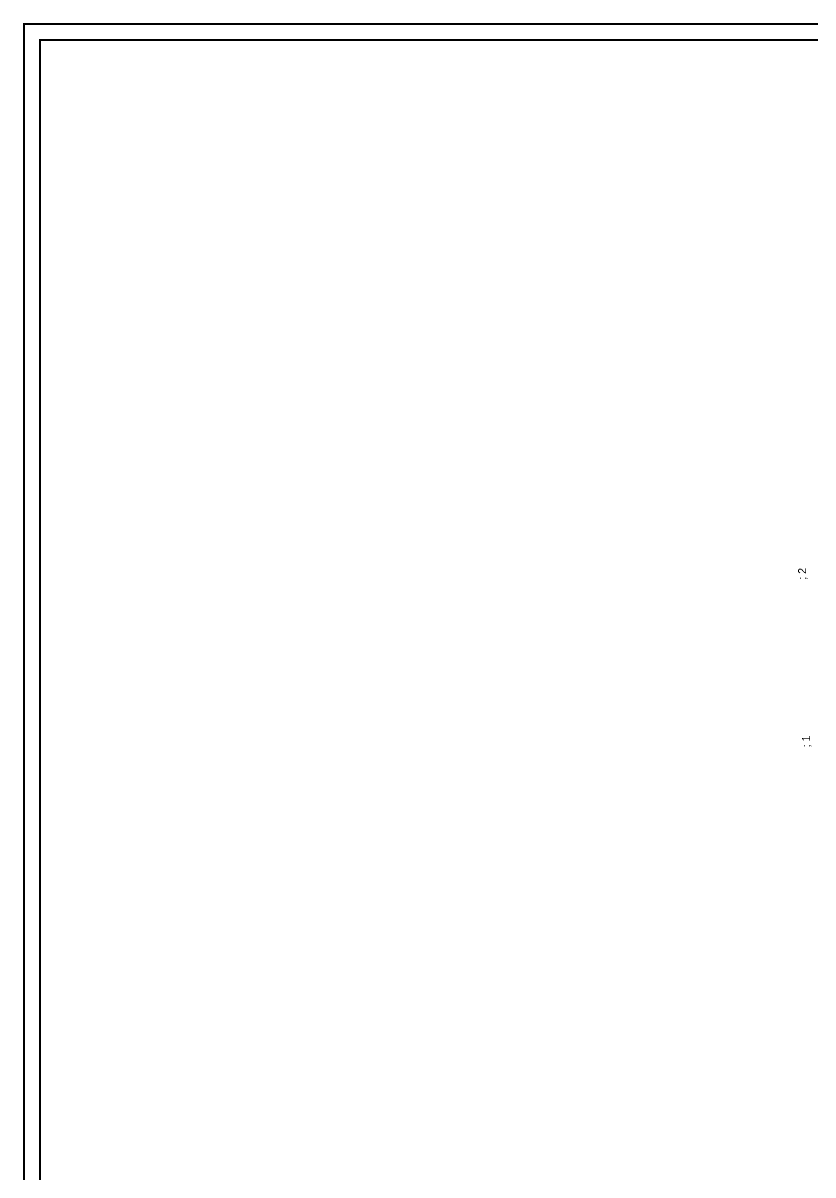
# Model space of a CAD drawing. Header units: millimetres. Extents: x -27612495 to -27487022, y 19489767 to 19649472.
# Drawn here: x -27548431 to -27532269, y 19555963 to 19579544 of the extents above; entities that cross this region are included whole.
import ezdxf
from ezdxf.enums import TextEntityAlignment as Align

# ---------------------------------------------------------------- set-up
doc = ezdxf.new("R2010")
doc.units = ezdxf.units.MM
doc.header["$MEASUREMENT"] = 0
doc.layers.add('BOLDERS', color=55, linetype='Continuous', lineweight=18)
doc.layers.add('Fence', color=160, linetype='Continuous', lineweight=30)
doc.layers.add('WALL', color=7, linetype='Continuous')
doc.styles.add('AA', font='xarab.shx', dxfattribs={"height": 0.15})
doc.styles.get("Standard").update_dxf_attribs({"font": 'arial.ttf'})

# ---------------------------------------------------------------- blocks, each defined once
blk = doc.blocks.new('Drawing_Frame_002')
at = {"layer": 'WALL', "const_width": 40}
blk.add_lwpolyline([(-57950, 40950), (0, 40950), (0, 0), (-57950, 0)], close=True, dxfattribs=at)
at = {"layer": 'WALL'}
blk.add_lwpolyline([(-8325, 40625, 40, 40, 0), (-8325, 325, 40, 40, 0), (-57625, 325, 40, 40, 0), (-57625, 40625, 40, 40, 0), (-8325, 40625, 0, 0, 0)], format="xyseb", dxfattribs=at)
at = {"layer": 'Fence'}
for tag, height, p in [('Neighborhood', 175, (-7059, 17071)), ('Street', 175, (-4791, 17071)), ('Project_Site', 175, (-2647, 17071)), ('Land_Area', 175, (-7820, 16650)), ('Land_No.', 175, (-5055, 16650)), ('Neighborhood_No.', 175, (-2217, 16650)), ('Contract_Date', 175, (-5118, 16215)), ('Contract_No.', 175, (-2217, 16237)), ('Date', 175, (-7423, 15787)), ('Process_No.', 175, (-4633, 15812)), ('Separated_or_Duplex_or_Side_to_Side', 175, (-6221, 15375)), ('Basement_Usage', 175, (-7324, 14967)), ('Project', 300, (-4060, 11009)), ('Owner', 300, (-4060, 8790)), ('Consultant', 300, (-4060, 6606)), ('Address02', 175, (-7390, 5669)), ('Address01', 175, (-1332, 5669)), ('Others', 300, (-4060, 4238)), ('Sheet_Name', 300, (-4104, 2375)), ('Drawing_Date', 175, (-7518, 709)), ('Scale', 175, (-5911, 714)), ('Proj._No.', 175, (-4374, 737)), ('Sheet_No.', 175, (-1948, 721))]:
    blk.add_attdef(tag, text='', height=height, dxfattribs=at).set_placement(p, align=Align.MIDDLE_CENTER)

msp = doc.modelspace()

# ---------------------------------------------------------------- block references
msp.add_blockref('Drawing_Frame_002', (-27490461.069, 19538574.45))

# ---------------------------------------------------------------- texts
at = {"layer": 'BOLDERS', "color": 2, "linetype": 'Continuous', "lineweight": 30, "style": 'AA'}
for s, p in [('; 2     ', (-27532408.913, 19568146.617)), ('; 1     ', (-27532328.574, 19564714.571))]:
    msp.add_text(s, height=163.7957, rotation=90, dxfattribs=at).set_placement(p)

doc.saveas('drawing.dxf')
